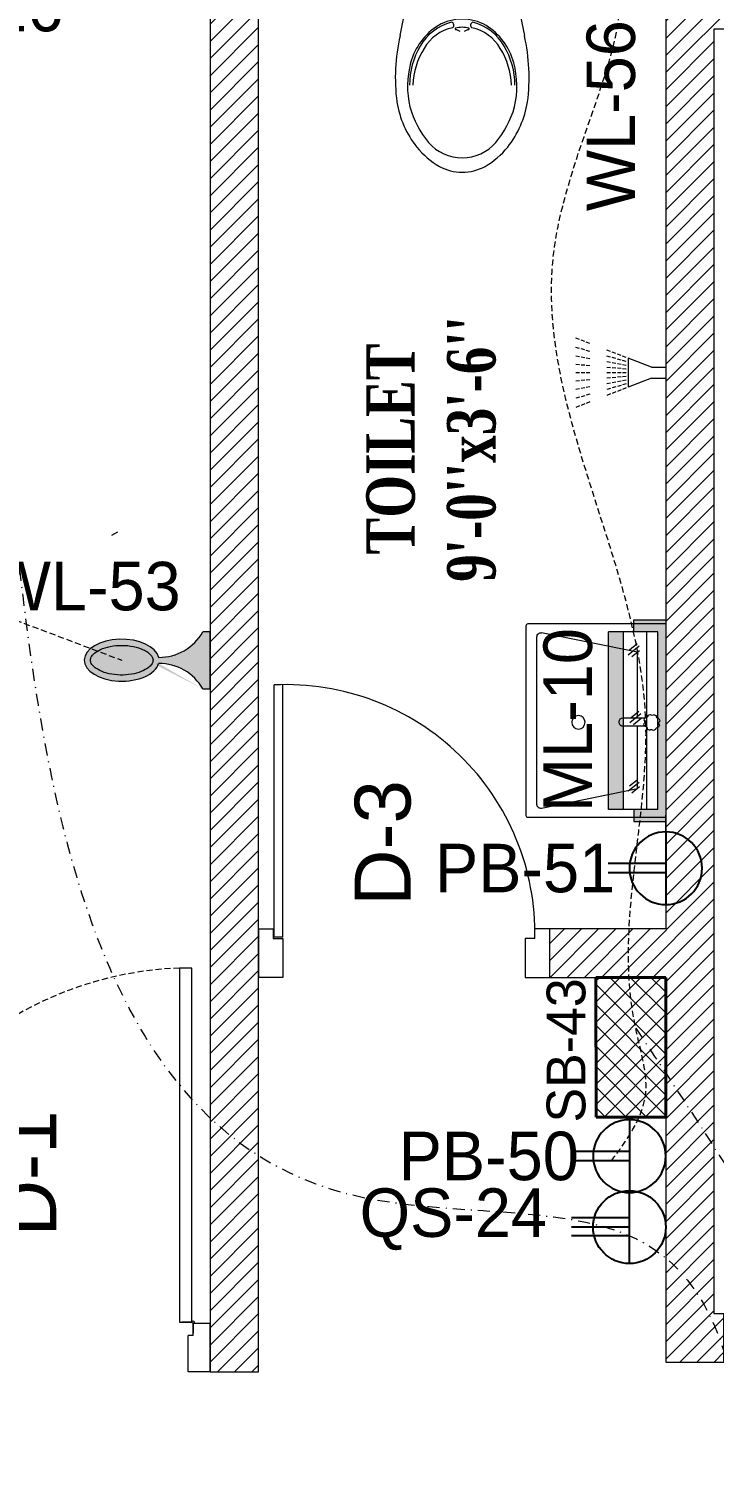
# Model space of a CAD drawing. Header units: inches. Extents: x 109699 to 44449955, y -10987 to 15824140.
# Drawn here: x 196190.8 to 196261.5, y -3447 to -3299 of the extents above; entities that cross this region are included whole.
import ezdxf

# ---------------------------------------------------------------- set-up
doc = ezdxf.new("R2010")
doc.units = ezdxf.units.IN
doc.header["$LTSCALE"] = 5
doc.header["$MEASUREMENT"] = 0
for name, pattern in [('DASHDOT', [1, 0.5, -0.25, 0, -0.25]), ('DASHED2', [0.375, 0.25, -0.125]), ('HIDDEN', [0.375, 0.25, -0.125])]:
    doc.linetypes.add(name, pattern=pattern)
doc.layers.get('0').update_dxf_attribs({"color": 123})
for name, color, linetype, lineweight in [('@NORMAL', 7, 'Continuous', 5), ('AC In', 244, 'DASHED2', 30), ('door', 8, 'Continuous', 9), ('E-Con-Point', 5, 'DASHED2', 13), ('E-ML-Mirror-Light', 6, 'Continuous', 13), ('E-PB-Socket-5A', 203, 'Continuous', 13), ('E-QS-Socket-15A', 1, 'Continuous', 9), ('E-SB-Switch-Board', 106, 'Continuous', 18), ('E-WL-Wall-Light', 232, 'Continuous', 15), ('fixture', 255, 'Continuous', 0), ('ha', 252, 'Continuous', 5), ('SB', 1, 'DASHDOT', 20), ('WALL-1', 8, 'Continuous', 9), ('wll 01', 7, 'Continuous', 9)]:
    doc.layers.add(name, color=color, linetype=linetype, lineweight=lineweight)
doc.layers.add('FURNITUR', color=7, linetype='Continuous', lineweight=5, true_color=0xe8e8e8)
doc.layers.add('T', color=8, linetype='Continuous')
doc.styles.get("Standard").update_dxf_attribs({"font": 'times.ttf'})
doc.styles.add('style2', font='ARIALN.TTF', dxfattribs={"width": 0.75, "height": 3})
doc.styles.add('TEXT-3', font='arial.ttf')

# ---------------------------------------------------------------- blocks, each defined once
blk = doc.blocks.new('bgtrfv')
at = {"layer": 'fixture'}
for p, q in [((21441.97229669015, -26164.40491112152), (21441.97229669015, -26138.40491112152)), ((21442.86003956014, -26164.40491112152), (21442.86003956014, -26138.40491112152)), ((21440.36849646348, -26163.54399991067), (21441.86849646348, -26163.54399991067)), ((21441.86849646348, -26163.54399991067), (21441.86849646348, -26164.54399991067)), ((21441.86849646348, -26164.54399991067), (21442.86849646348, -26164.54399991067)), ((21442.86003956014, -26164.40491112152), (21441.97229669015, -26164.40491112152)), ((21442.86849646348, -26164.54399991067), (21442.86849646348, -26168.54399991067)), ((21467.86849646354, -26164.54399991055), (21467.86849646354, -26168.54399991055)), ((21468.86849646354, -26164.54399991055), (21467.86849646354, -26164.54399991055)), ((21470.37322828309, -26163.54399991058), (21468.86849646354, -26163.54399991058)), ((21468.86849646354, -26164.54399991055), (21468.86849646354, -26163.54399991058)), ((21442.86849646348, -26168.54399991067), (21440.36849646348, -26168.54399991058)), ((21467.86849646354, -26168.54399991055), (21470.36849646351, -26168.54399991055))]:
    blk.add_line(p, q, dxfattribs=at)
blk.add_arc((21443.20467689397, -26164.04399991055), 25.66868977762097, 358.8838658305763, 92.75188722137418, dxfattribs=at)
blk = doc.blocks.new('Door-40')
at = {"layer": 'door', "ltscale": 0.5}
for p, q in [((0, 40), (5, 40)), ((0, 40), (0, 37.75)), ((5, 40), (5, 38.24999999999636)), ((0, 37.75), (3.75, 37.75000000000364)), ((3.75, 38.24999999999636), (3.75, 37.75000000000364)), ((3.75, 38.24999999999636), (5, 38.24999999999636)), ((0, 0), (0, 2.25)), ((0, 2.25), (3.75, 2.249999999996362)), ((3.75, 1.750000000003638), (3.75, 2.249999999996362)), ((3.75, 1.750000000003638), (5, 1.750000000003638)), ((4.010000000002037, 1.760000000002037), (4.010000000002037, 1.75)), ((5.010000000002037, 1.760000000002037), (4.010000000002037, 1.760000000002037)), ((5, 1.750000000003638), (5.010400642058812, 1.750000000007276)), ((5, 0), (5, 1.750000000003638)), ((5.135000000002037, 2.913192669428099), (5.145000000004075, 2.913192669428099)), ((5.135000000002037, 1.885000000002037), (5.135000000002037, 2.913192669428099)), ((5.145000000004075, 1.895000000000437), (5.145000000004075, 1.884599357945262)), ((0, 0), (5, 0)), ((0, 0), (5, 0))]:
    blk.add_line(p, q, dxfattribs=at)
blk.add_lwpolyline([(41.625, 3.145000000000437), (5.145000000004075, 3.145000000000437), (5.145000000004075, 1.895000000000437), (41.625, 1.895000000000437)], close=True, dxfattribs=at)
blk.add_circle((5.135000000002037, 1.760000000002037), 0.1249999999999983, dxfattribs=at)
at = {"layer": 'door', "linetype": 'HIDDEN', "ltscale": 0.5}
blk.add_arc((5.156161382139544, 1.755015969829401), 36.49531813451388, 2.182731632980644, 90.24516611661387, dxfattribs=at)
blk = doc.blocks.new('vfdcx')
at = {"layer": 'FURNITUR'}
blk.add_line((106318.1547879035, -20852.43812081018), (106301.0488324388, -20862.31424880781), dxfattribs=at)
blk = doc.blocks.new('qplaz')
at = {"layer": 'fixture'}
for p, q in [((143569.7800132462, 341.4142088231699), (143569.7800132462, 321.8142088231655)), ((143584.1800132462, 341.61420882317), (143569.9800132462, 341.61420882317)), ((143581.2560437616, 338.6539164940569), (143571.3654443752, 340.6546305699137)), ((143584.1800132462, 321.6142088231654), (143584.1800132462, 341.61420882317)), ((143570.8861369331, 340.2625714804694), (143570.8861369331, 322.965846165866)), ((143581.2560437616, 338.6539164940569), (143581.2560437616, 332.2000209122216)), ((143579.3593405762, 331.8000209122216), (143579.3593405762, 331.7265742452862)), ((143582.0060121824, 332.2000209122216), (143579.7593405762, 332.2000209122216)), ((143579.7593405762, 331.3265742452861), (143582.0559613498, 331.3265742452861)), ((143581.2560437616, 331.3265742452861), (143581.2560437616, 324.5745011522785)), ((143581.2560437616, 324.5745011522785), (143571.3654443752, 322.5737870764217)), ((143569.9800132462, 321.6142088231654), (143584.1800132462, 321.6142088231654))]:
    blk.add_line(p, q, dxfattribs=at)
blk.add_circle((143575.1723653077, 331.7897488839506), 0.6913263923410093, dxfattribs=at)
for centre, radius, start, end in [((143569.9800132462, 341.4142088231699), 0.2000000000000455, 90, 180), ((143571.2861369331, 340.2625714804694), 0.4000000000000909, 78.56426997742129, 180), ((143579.7593405762, 331.8000209122216), 0.399999999999909, 90, 180), ((143579.7593405762, 331.7265742452862), 0.4000000000000909, 180, 270), ((143582.7354837368, 331.8035851411277), 0.8302349482081128, 151.4778612968022, 170.068074453921), ((143581.7676264227, 331.7482369799126), 0.2488769175943618, 313.6286890804716, 52.9172466688434), ((143582.0119682067, 332.4488265509969), 0.248876917594301, 268.6286890816223, 7.917246669584689), ((143582.7354837368, 331.8035851411277), 0.8302349482082407, 106.4778612964865, 125.0680744547195), ((143582.6801355756, 332.7714424551863), 0.2488769175942959, 223.6286890812177, 322.9172466696585), ((143582.7354837368, 331.8035851411277), 0.8302349482088563, 61.4778612960077, 80.06807445479153), ((143583.3807251467, 332.5271006712389), 0.248876917594301, 178.6286890807749, 277.9172466688938), ((143582.7354837368, 331.8035851411277), 0.830234948208255, 16.47786129636911, 35.06807445458243), ((143583.7033410509, 331.8589333023399), 0.2488769175943618, 133.6286890804716, 232.9172466688434), ((143582.7354837368, 331.8035851411277), 0.8302349482084354, 331.4778612968021, 350.0680744541255), ((143582.7354837368, 331.8035851411277), 0.8302349482082407, 196.4778612963691, 215.0680744545824), ((143582.0902423269, 331.0800696110165), 0.2488769175944828, 358.6286890807748, 97.9172466688938), ((143582.7354837368, 331.8035851411277), 0.8302349482086144, 241.4778612960077, 260.0680744547915), ((143582.790831898, 330.8357278270691), 0.2488769175942959, 43.62868908121773, 142.9172466696585), ((143582.7354837368, 331.8035851411277), 0.8302349482082931, 286.4778612964865, 305.0680744547195), ((143583.4589992669, 331.1583437312556), 0.2488769175944828, 88.62868908162226, 187.9172466695847), ((143571.2861369331, 322.965846165866), 0.4000000000000909, 180, 281.4357300225787), ((143569.9800132462, 321.8142088231655), 0.2000000000000455, 180, 270)]:
    blk.add_arc(centre, radius, start, end, dxfattribs=at)
blk = doc.blocks.new('bhgy')
at = {"layer": 'fixture'}
for p, q in [((143575.2772015615, 368.1126747355272), (143574.8957682036, 368.2586983371991)), ((143575.2772015615, 368.1126747355272), (143574.9022015615, 368.2562354637309)), ((143575.2772015615, 367.2064695406123), (143574.9022015615, 367.3118651087395)), ((143575.8127015615, 367.9076700157136), (143575.4377015615, 368.0512307438592)), ((143575.8127015615, 367.9076700157136), (143575.4377015615, 368.0512307438592)), ((143576.3482015615, 367.7026652958418), (143575.9732015615, 367.8462260240456)), ((143576.3482015615, 367.7026652958418), (143575.9732015615, 367.8462260240456)), ((143575.2772015615, 366.3458920605888), (143574.9022015615, 366.4150440963974)), ((143575.8127015615, 367.0559646693407), (143575.4377015615, 367.161360237468)), ((143575.8127015615, 366.2471429534605), (143575.4377015615, 366.3162949892401)), ((143576.3482015615, 366.9054597980401), (143575.9732015615, 367.0108553661673)), ((143576.3482015615, 366.1483938463032), (143575.9732015615, 366.2175458821118)), ((143578.4902015615, 366.8826464164711), (143578.1152015615, 367.0262071446457)), ((143578.4902015615, 366.8826464164711), (143578.1152015615, 367.0262071446457)), ((143578.4902015615, 366.3034403129247), (143578.1152015615, 366.408835881052)), ((143578.4902015615, 365.7533974177902), (143578.1152015615, 365.8225494535989)), ((143579.0257015615, 366.6776416966284), (143578.6507015615, 366.821202424803)), ((143579.0257015615, 366.6776416966284), (143578.6507015615, 366.821202424803)), ((143579.0257015615, 366.1529354416241), (143578.6507015615, 366.2583310097514)), ((143579.0257015615, 365.654648310662), (143578.6507015615, 365.7238003464706)), ((143579.5612015615, 366.4726369767857), (143579.1862015615, 366.6161977049603)), ((143579.5612015615, 366.4726369767857), (143579.1862015615, 366.6161977049603)), ((143579.5612015615, 366.0024305703816), (143579.1862015615, 366.1078261385089)), ((143580.0967015615, 366.2676322569139), (143579.7217015615, 366.4111929851176)), ((143580.0967015615, 366.2676322569139), (143579.7217015615, 366.4111929851176)), ((143580.0967015615, 365.851925699081), (143579.7217015615, 365.9573212672083)), ((143582.7198980097, 365.2664250417263), (143580.2842015615, 366.2039250417263)), ((143580.2842015615, 366.2039250417263), (143580.2842015615, 363.2039250417263)), ((143582.7119899517, 365.2664250417263), (143580.2842015615, 366.1958518928266)), ((143582.7119899517, 365.2664250417263), (143580.2842015615, 366.1958518928266)), ((143575.2772015615, 365.513992717734), (143574.9022015615, 365.5481090113869)), ((143575.2772015615, 364.6958867461478), (143574.9022015615, 364.6955482104211)), ((143575.8127015615, 365.4652746504696), (143575.4377015615, 365.4993909440934)), ((143575.8127015615, 364.6963701751781), (143575.4377015615, 364.6960316394513)), ((143576.3482015615, 365.416556583147), (143575.9732015615, 365.4506728767708)), ((143576.3482015615, 364.6968536041793), (143575.9732015615, 364.6965150684525)), ((143578.4902015615, 365.2216843139729), (143578.1152015615, 365.2558006075967)), ((143578.4902015615, 364.6987873203004), (143578.1152015615, 364.6984487845737)), ((143579.0257015615, 365.1729662466794), (143578.6507015615, 365.2070825403032)), ((143579.0257015615, 364.6992707493016), (143578.6507015615, 364.6989322135748)), ((143579.0257015615, 364.2254966572916), (143578.6507015615, 364.1906975755235)), ((143579.5612015615, 365.5558992035337), (143579.1862015615, 365.6250512393424)), ((143579.5612015615, 365.1242481793859), (143579.1862015615, 365.1583644730097)), ((143579.5612015615, 364.6997541783319), (143579.1862015615, 364.6994156426051)), ((143579.5612015615, 364.2751897460373), (143579.1862015615, 364.2403906642692)), ((143580.0967015615, 365.4571500964055), (143579.7217015615, 365.5263021322141)), ((143580.0967015615, 365.0755301120923), (143579.7217015615, 365.1096464057161)), ((143580.0967015615, 364.7002376073331), (143579.7217015615, 364.6998990716063)), ((143580.0967015615, 364.3248828348121), (143579.7217015615, 364.290083753044)), ((143582.7119899517, 365.2664250417263), (143584.1813158786, 365.2664250417263)), ((143575.2772015615, 363.8776450359553), (143574.9022015615, 363.8428459541872)), ((143575.2772015615, 363.0453291913261), (143574.9022015615, 362.9754768262617)), ((143575.8127015615, 363.9273381247301), (143575.4377015615, 363.892539042962)), ((143575.8127015615, 363.1450783686421), (143575.4377015615, 363.0752260035777)), ((143576.3482015615, 363.9770312135049), (143575.9732015615, 363.9422321317077)), ((143576.3482015615, 363.2448275459872), (143575.9732015615, 363.1749751808936)), ((143578.4902015615, 364.1758035685168), (143578.1152015615, 364.1410044867487)), ((143578.4902015615, 363.643824255251), (143578.1152015615, 363.5739718901866)), ((143578.4902015615, 363.0933170135656), (143578.1152015615, 362.9871905193838)), ((143579.0257015615, 363.743573432567), (143578.6507015615, 363.6737210675026)), ((143579.0257015615, 363.2448656472668), (143578.6507015615, 363.138739153085)), ((143579.5612015615, 363.843322609883), (143579.1862015615, 363.7734702448186)), ((143579.5612015615, 363.3964142809971), (143579.1862015615, 363.2902877868153)), ((143579.5612015615, 362.9256422119913), (143579.1862015615, 362.7813046446943)), ((143580.0967015615, 363.943071787199), (143579.7217015615, 363.8732194221345)), ((143580.0967015615, 363.5479629147273), (143579.7217015615, 363.4418364205164)), ((143580.0967015615, 363.1317562580632), (143579.7217015615, 362.9874186907662)), ((143582.7198980097, 364.1414250417263), (143580.2842015615, 363.2039250417263)), ((143582.7198980097, 364.1414250417263), (143584.1813158786, 364.1414250417263)), ((143575.2772015615, 362.1840252112713), (143574.9022015615, 362.0778987170604)), ((143575.2772015615, 361.2767298431543), (143574.9022015615, 361.1323922758572)), ((143575.8127015615, 362.3355738449725), (143575.4377015615, 362.2294473507616)), ((143575.8127015615, 361.4828438892844), (143575.4377015615, 361.3385063219873)), ((143576.3482015615, 362.4871224787028), (143575.9732015615, 362.3809959844918)), ((143576.3482015615, 361.6889579353854), (143575.9732015615, 361.5446203680883)), ((143578.4902015615, 362.5134141197602), (143578.1152015615, 362.3690765524632)), ((143579.0257015615, 362.7195281658612), (143578.6507015615, 362.5751905985642))]:
    blk.add_line(p, q, dxfattribs=at)
blk = doc.blocks.new('nhjkkl')
at = {"layer": 'fixture'}
for p, q in [((143549.5901182657, 406.7664480220853), (143549.4378542114, 413.1605533693012)), ((143550.2312347457, 413.9730671772784), (143568.8430790594, 413.9730671772793)), ((143550.9065610597, 406.8304476761043), (143550.9065610476, 413.9730520486739)), ((143552.2954045853, 406.8304476553101), (143552.295404572, 413.9730369089164)), ((143566.7790000358, 406.8304174008415), (143566.7790000629, 413.9730217734107)), ((143568.1677981537, 413.9730520292499), (143568.1677527493, 408.0151220831901)), ((143569.6365050042, 413.160553386321), (143569.4842561156, 406.7664480432288)), ((143568.1677527493, 408.0151220831901), (143568.1677981597, 406.4336438885)), ((143548.4963421248, 405.7263631810149), (143548.607251598, 406.5122054251713)), ((143550.3819850576, 405.4614186200849), (143548.4963421248, 405.7263631810149)), ((143548.607251598, 406.5122054251713), (143549.7157409937, 406.3564144534005)), ((143551.5813878428, 405.9018777620411), (143550.3819850576, 405.4614186200849)), ((143568.1677981597, 406.4336438885), (143568.1677981659, 406.8304930909451)), ((143554.79288887, 405.4416192904139), (143553.6842026946, 405.441619307019)), ((143556.26127781, 405.5678778112876), (143554.7929191489, 405.5678777931987)), ((143554.7929191489, 405.5678777931987), (143554.7929191657, 404.0528211996536)), ((143562.8130511395, 405.4416192901674), (143556.2612324133, 405.4415738736677)), ((143556.261277828, 404.0528211778994), (143556.26127781, 405.5678778112876)), ((143562.8130813948, 404.0528211994076), (143562.8130814172, 405.5678777923752)), ((143562.8130814172, 405.5678777923752), (143564.2813946441, 405.5678778099075)), ((143565.3901262533, 405.4416192910601), (143564.2813644056, 405.4416193076988)), ((143564.2813946441, 405.5678778099075), (143564.2813946615, 404.0528211776734)), ((143552.6374877589, 404.0528211924245), (143566.4367957518, 404.0528211854942)), ((143552.6374877788, 402.7586299086117), (143552.6374877589, 404.0528211924245)), ((143565.3901262723, 404.052821200891), (143553.6842329504, 404.0527757819953)), ((143554.7929191657, 404.0528211996536), (143556.261277828, 404.0528211778994)), ((143564.2813946615, 404.0528211776734), (143562.8130813948, 404.0528211994076)), ((143566.4367957518, 404.0528211854942), (143566.4367957728, 402.7586601782943)), ((143553.1271576377, 398.0362349681834), (143553.9518113588, 402.0500473916766)), ((143556.6404317734, 401.4735209071393), (143555.8468090396, 401.4735208790955)), ((143556.2436128532, 401.8703246815119), (143556.2436128408, 401.076701986922)), ((143562.4338063848, 401.4735208998579), (143563.2274290794, 401.4735208880586)), ((143562.8306252776, 401.870324702267), (143562.8306253056, 401.0767019672573)), ((143565.1223207889, 402.0500776611082), (143565.9471258924, 398.0362349753721)), ((143559.3387398673, 398.4577576346321), (143558.9106931205, 398.6640308240756)), ((143560.1635449936, 398.6640308047001), (143559.7355133987, 398.4577576290383))]:
    blk.add_line(p, q, dxfattribs=at)
for centre, radius, start, end in [((143550.2312440123, 413.179452317064), 0.7936148602690781, 90.00066901502818, 181.3645564982883), ((143568.8430925063, 413.179430154478), 0.7936370229151675, 358.63708330143, 90.00097078565905), ((143550.3835517447, 406.7852967886536), 0.7936573326114393, 181.3608597506466, 265.4936567333053), ((143559.3313820936, 520.4146619905953), 114.7747799088793, 265.4974651529274, 270.1027383364831), ((143553.6835439005, 406.8302100781168), 2.776982850894335, 179.9950977868233, 198.7247616892986), ((143553.6641671368, 406.8219761162256), 2.755988833818937, 198.6919603846717, 203.1962037287053), ((143553.6842451597, 406.830626965949), 2.777851183980603, 203.1970942653883, 269.9997481717924), ((143553.6840397306, 406.830291598628), 1.388635154058973, 179.9935610234081, 226.0579730208608), ((143553.6842363313, 406.8306462703642), 1.389026963752532, 226.0622858634653, 269.9986125244432), ((143559.7429846886, 520.4144736201536), 114.7745915251009, 269.8972652920607, 274.5025384751385), ((143565.3900826332, 406.8305070130612), 2.777685812513137, 270.0009001508976, 341.2746753299377), ((143565.3900696894, 406.8304403121767), 1.388821022269026, 270.0023335401336, 318.9044295561592), ((143565.3903243654, 406.8303071959601), 1.388675674785373, 313.9401349780949, 0.004546975725653977), ((143565.3906436726, 406.8305070680519), 2.777154493287228, 341.2709583579591, 359.9997116367785), ((143568.6908150557, 406.7853051890736), 0.7936651105025501, 274.5057515234096, 358.6385485059807), ((143553.4310986414, 402.7586261222484), 0.7936108626023987, 179.9997266385257, 281.154795170795), ((143565.6431621761, 402.758675070728), 0.7936335968594284, 258.8438563195717, 359.9989248519769), ((143559.5371957675, 371.7938538244518), 30.76746556976699, 78.84496378673161, 101.1553274581742), ((143560.6030199971, 393.4904633605145), 6.619506932955108, 122.1868749793399, 164.6422486899968), ((143559.691574243, 394.4271028772321), 5.141188323198548, 104.2497094621876, 150.61330759848), ((143559.4569603147, 394.4903639536053), 4.443393787718942, 101.8529499143643, 150.0038868718224), ((143559.5371492295, 394.6434052969737), 5.084142630955329, 90.00008428513468, 118.9405262423073), ((143558.3670353377, 399.1001076362847), 0.3155730422259372, 304.1716716939285, 79.21640439466078), ((143558.9034807952, 398.7448373456175), 0.08112774840026897, 120.2938259573558, 275.1003766384382), ((143559.5371535633, 395.9875161606467), 2.906734715241127, 90.00023231647822, 103.4195897572691), ((143559.5371191747, 394.6434638445119), 5.0840840834616, 61.05930362467164, 89.999745580456), ((143559.5371073564, 395.9877092781937), 2.906541597874001, 76.57996402864104, 89.99932147006473), ((143560.1707573169, 398.7448373461996), 0.08112776809779704, 264.8996260535975, 59.706176732827), ((143560.7072330775, 399.1001138847403), 0.3155697011984737, 100.7865058950931, 235.831238595057), ((143559.6173005208, 394.4904147853488), 4.443348715976101, 29.99569182148486, 78.14662877954265), ((143559.3826715294, 394.427120612819), 5.141172952833982, 29.38656240975397, 75.7501605465209), ((143558.4712257037, 393.4904828698247), 6.619494466593977, 15.35760583437553, 57.81297954471867), ((143572.2223725796, 393.6842009728691), 19.58487767572048, 167.1608948101009, 187.3028875654185), ((143561.8666311087, 392.9471293959111), 7.765781522712604, 148.9734116776313, 180.0370825543271), ((143557.2076145146, 392.9471021420416), 7.765789141801811, 359.9631185417419, 31.02678941811098), ((143546.851903473, 393.6842435729975), 19.58487550162758, 352.6969860827403, 12.83897883790706), ((143561.9397062611, 392.7187179168407), 7.485059714963107, 147.7595450529205, 178.2898013246998), ((143557.1345394465, 392.7186902103006), 7.485068091722362, 1.71040899528419, 32.24066526655368), ((143563.4260475728, 392.801147338552), 9.524650229934462, 165.1413266773221, 192.8659346269845), ((143555.6481905647, 392.8011472918486), 9.524650235689958, 347.1340656589409, 14.85867360866212), ((143563.0484980828, 392.9327481596404), 10.39841761455111, 189.6220183945854, 217.9117471889267), ((143556.0257778566, 392.9327181524561), 10.39840516526215, 322.0884090897869, 350.378137884462), ((143563.9317907136, 393.5092300994431), 10.19175081845734, 196.1153299050868, 219.5232582581568), ((143555.1424550462, 393.5091935918356), 10.19173337833671, 320.4769270377624, 343.8848553902324), ((143561.7342255453, 392.2455549454055), 8.94320625309545, 219.6122136137997, 239.3816435217801), ((143559.5040281406, 389.9617490593175), 4.519470302409078, 220.5550458037677, 270.4192277752593), ((143559.5701948642, 389.961814163333), 4.519535626071895, 269.580394858351, 319.4445768290443), ((143557.3400579794, 392.2455549029521), 8.94320622922971, 300.6183568637677, 320.3877867722666), ((143559.4418071491, 388.7049738406661), 4.731726761745959, 241.4348748081609, 271.1544712317944), ((143559.6324764107, 388.7049738002104), 4.731726720728004, 268.8455291001113, 298.565125525756)]:
    blk.add_arc(centre, radius, start, end, dxfattribs=at)
blk = doc.blocks.new('A$C4DCB0E22')
h = blk.add_hatch()
h.set_pattern_fill('ANSI37', color=256, scale=15, angle=90.05046403147966, style=0)
h.set_pattern_definition([(135.0504640314797, (0, 0), (-1.324656962164393, -1.326992438783809), []), (225.0504640314796, (0, 0), (1.326992438783809, -1.324656962164393), [])])
h.paths.add_polyline_path([(0.0158499618895469, -4.176303718850249e-06), (-3.779117417224143e-06, 17.9999888419976), (8.999992730033242, 18.00791571250107), (9.015846471040199, 0.007922694199763214)])
at = {"lineweight": 40}
for p, q in [((-3.779117417224143e-06, 17.9999888419976), (8.999992730033242, 18.00791571250107)), ((0.0158499618895469, -4.176303718850249e-06), (-3.779117417224143e-06, 17.9999888419976)), ((9.015846471040199, 0.007922694199763214), (8.999992730033242, 18.00791571250107)), ((0.0158499618895469, -4.176303718850249e-06), (9.015846471040199, 0.007922694199763214))]:
    blk.add_line(p, q, dxfattribs=at)
blk = doc.blocks.new('A$C0EEE0DA8')
at = {"lineweight": 25}
for p, q in [((9.859886922386067, 11.01563311866266), (9.859886922386067, 3.514223118661903)), ((9.859886922386067, 7.754928118662065), (15.8195753665932, 7.754928118662065)), ((9.859886922386067, 6.774928118662501), (15.8195753665932, 6.774928118662501))]:
    blk.add_line(p, q, dxfattribs=at)
blk.add_circle((9.85988692238243, 7.264928118662283), 3.750704999999999, dxfattribs=at)
blk = doc.blocks.new('E-W-LIGHT')
at = {"linetype": 'ByBlock', "ltscale": 0.5}
h = blk.add_hatch(color=256, dxfattribs=at)
h.dxf.hatch_style = 1
h.set_gradient(color1=(255, 255, 255), color2=(255, 255, 0), name='CYLINDER')
edge = h.paths.add_edge_path()
edge.add_spline(control_points=[(-96.71110423948552, 1.235367220396483), (-96.8976251288622, 1.235367220396483), (-97.08530367817384, 1.204590695443009), (-97.49532330615068, 1.060408411101338), (-97.71769888777162, 0.9452617532663472), (-98.18859363857634, 0.6007580769133996), (-98.4360601757027, 0.3712016227401077), (-98.9274233233457, -0.2076466389563343), (-99.17095937526851, -0.5565722783421756), (-99.79256403547286, -1.649000525487912), (-100.1403411294208, -2.496475964584042), (-100.6655547252501, -4.389078901701514), (-100.8435119435345, -5.433326140728264), (-100.996858843053, -7.577941591604359), (-100.9723680002039, -8.677864733885961), (-100.7253955626443, -10.7881619923927), (-100.5027117058065, -11.79805679996582), (-99.90205506231798, -13.59089832466863), (-99.52349327352754, -14.37265162368595), (-98.79708591162027, -15.46144462183512), (-98.46289770719719, -15.83531695936959), (-97.82402795464219, -16.37320808014224), (-97.52292902289115, -16.53708124557815), (-97.0332651008719, -16.69867335386745), (-96.83300356165012, -16.72444707740215), (-96.42760539585558, -16.70413243760904), (-96.21918910161975, -16.65733367471884), (-95.75858057275782, -16.45705756399432), (-95.50712660475898, -16.30138572900886), (-94.98330090317799, -15.85001415615693), (-94.71221849052682, -15.55449414506236), (-94.18744122004225, -14.82684639582039), (-93.93399672563008, -14.39521060388152), (-93.32240182252819, -13.09860869282319), (-93.0057716383552, -12.13470487732181), (-92.57508722519842, -10.03980369670334), (-92.46055768618565, -8.90959698224412), (-92.45565766659526, -6.646794607945969), (-92.56528275998282, -5.514732191470296), (-92.98715107886524, -3.412587944823316), (-93.29985699109132, -2.443281268231641), (-93.99092435031811, -0.9549615958549695), (-94.34810290115182, -0.3877643056552464), (-95.07582621573985, 0.4836147841888085), (-95.44374809115733, 0.7854262440646148), (-96.01798165069457, 1.105607693885873), (-96.24029005175481, 1.180327462172805), (-96.53763867025813, 1.228459302029147), (-96.62438560181026, 1.235367220396483), (-96.71110423948552, 1.235367220396483)], knot_values=[0, 0, 0, 0, 0.194197829587449, 0.194197829587449, 0.388395659174898, 0.388395659174898, 0.582593488762347, 0.582593488762347, 0.776791318349796, 0.776791318349796, 1.110216687407361, 1.110216687407361, 1.443642056464925, 1.443642056464925, 1.77706742552249, 1.77706742552249, 2.110492794580054, 2.110492794580054, 2.443918163637619, 2.443918163637619, 2.701496175378678, 2.701496175378678, 2.959074187119738, 2.959074187119738, 3.169612053741, 3.169612053741, 3.380149920362263, 3.380149920362263, 3.590687786983526, 3.590687786983526, 3.801225653604789, 3.801225653604789, 4.011763520226051, 4.011763520226051, 4.360140390670959, 4.360140390670959, 4.708517261115867, 4.708517261115867, 5.056894131560775, 5.056894131560775, 5.405271002005684, 5.405271002005684, 5.69307956715584, 5.69307956715584, 5.980888132305996, 5.980888132305996, 6.192897451070847, 6.192897451070847, 6.283185307179586, 6.283185307179586, 6.283185307179586, 6.283185307179586], degree=3, periodic=0)
at = {"layer": 'E-WL-Wall-Light', "linetype": 'ByBlock', "ltscale": 0.5}
h = blk.add_hatch(color=256, dxfattribs=at)
h.dxf.hatch_style = 1
edge = h.paths.add_edge_path()
edge.add_ellipse((-96.71110423948552, -7.740473765769313), major_axis=(0, 10.71660606041263), ratio=0.559300439547623, start_angle=187.7376784571124, end_angle=531.0374031504149)
edge.add_arc((-112.001170541625, -18.46997501720373), 14.35701343791298, -60.53601194170483, 0.5736542653427819, ccw=False)
edge.add_line((-104.9392941575301, -30.97012448799713), (-104.939294157532, -33.06572841662167))
edge.add_line((-104.939294157532, -33.06572841662167), (-88.60969415754215, -33.06572841666017))
edge.add_line((-88.60969415754215, -33.06572841666017), (-88.60969415754002, -30.97012448799946))
edge.add_arc((-81.54781777344922, -18.46997501720374), 14.35701343791298, 179.559619270027, 240.5360119417236, ccw=False)
edge = h.paths.add_edge_path(flags=16)
edge.add_spline(control_points=[(-96.71110423948552, 1.235367220396483), (-96.8976251288622, 1.235367220396483), (-97.08530367817384, 1.204590695443009), (-97.49532330615068, 1.060408411101338), (-97.71769888777162, 0.9452617532663472), (-98.18859363857634, 0.6007580769133996), (-98.4360601757027, 0.3712016227401077), (-98.9274233233457, -0.2076466389563343), (-99.17095937526851, -0.5565722783421756), (-99.79256403547286, -1.649000525487912), (-100.1403411294208, -2.496475964584042), (-100.6655547252501, -4.389078901701514), (-100.8435119435345, -5.433326140728264), (-100.996858843053, -7.577941591604359), (-100.9723680002039, -8.677864733885961), (-100.7253955626443, -10.7881619923927), (-100.5027117058065, -11.79805679996582), (-99.90205506231798, -13.59089832466863), (-99.52349327352754, -14.37265162368595), (-98.79708591162027, -15.46144462183512), (-98.46289770719719, -15.83531695936959), (-97.82402795464219, -16.37320808014224), (-97.52292902289115, -16.53708124557815), (-97.0332651008719, -16.69867335386745), (-96.83300356165012, -16.72444707740215), (-96.42760539585558, -16.70413243760904), (-96.21918910161975, -16.65733367471884), (-95.75858057275782, -16.45705756399432), (-95.50712660475898, -16.30138572900886), (-94.98330090317799, -15.85001415615693), (-94.71221849052682, -15.55449414506236), (-94.18744122004225, -14.82684639582039), (-93.93399672563008, -14.39521060388152), (-93.32240182252819, -13.09860869282319), (-93.0057716383552, -12.13470487732181), (-92.57508722519842, -10.03980369670334), (-92.46055768618565, -8.90959698224412), (-92.45565766659526, -6.646794607945969), (-92.56528275998282, -5.514732191470296), (-92.98715107886524, -3.412587944823316), (-93.29985699109132, -2.443281268231641), (-93.99092435031811, -0.9549615958549695), (-94.34810290115182, -0.3877643056552464), (-95.07582621573985, 0.4836147841888085), (-95.44374809115733, 0.7854262440646148), (-96.01798165069457, 1.105607693885873), (-96.24029005175481, 1.180327462172805), (-96.53763867025813, 1.228459302029147), (-96.62438560181026, 1.235367220396483), (-96.71110423948552, 1.235367220396483)], knot_values=[0, 0, 0, 0, 0.194197829587449, 0.194197829587449, 0.388395659174898, 0.388395659174898, 0.582593488762347, 0.582593488762347, 0.776791318349796, 0.776791318349796, 1.110216687407361, 1.110216687407361, 1.443642056464925, 1.443642056464925, 1.77706742552249, 1.77706742552249, 2.110492794580054, 2.110492794580054, 2.443918163637619, 2.443918163637619, 2.701496175378678, 2.701496175378678, 2.959074187119738, 2.959074187119738, 3.169612053741, 3.169612053741, 3.380149920362263, 3.380149920362263, 3.590687786983526, 3.590687786983526, 3.801225653604789, 3.801225653604789, 4.011763520226051, 4.011763520226051, 4.360140390670959, 4.360140390670959, 4.708517261115867, 4.708517261115867, 5.056894131560775, 5.056894131560775, 5.405271002005684, 5.405271002005684, 5.69307956715584, 5.69307956715584, 5.980888132305996, 5.980888132305996, 6.192897451070847, 6.192897451070847, 6.283185307179586, 6.283185307179586, 6.283185307179586, 6.283185307179586], degree=3, periodic=0)
for p, q in [((-104.9392941575301, -30.97012448799713), (-104.939294157532, -33.06572841662167)), ((-88.60969415754215, -33.06572841666017), (-88.60969415754002, -30.97012448803655)), ((-104.939294157532, -33.06572841662167), (-88.60969415754215, -33.06572841666017))]:
    blk.add_line(p, q)
at = {"linetype": 'ByBlock', "ltscale": 0.5}
for centre, start, end in [((-112.001170541625, -18.46997501720374), 299.4639880582952, 0.5736542653427851), ((-81.54781777344922, -18.46997501720374), 179.4263457346572, 240.5360119417045)]:
    blk.add_arc(centre, 14.35701343791298, start, end, dxfattribs=at)
blk.add_ellipse((-96.71110423948552, -7.740473765769313), major_axis=(0, 10.71660606041263), ratio=0.559300439547623, start_param=3.276640619127039, end_param=9.268351136215248, dxfattribs=at)
blk.add_open_spline([(-96.71110423948552, 1.235367220396483), (-96.8976251288622, 1.235367220396483), (-97.08530367817384, 1.204590695443009), (-97.49532330615068, 1.060408411101338), (-97.71769888777162, 0.9452617532663472), (-98.18859363857634, 0.6007580769133996), (-98.4360601757027, 0.3712016227401077), (-98.9274233233457, -0.2076466389563343), (-99.17095937526851, -0.5565722783421756), (-99.79256403547286, -1.649000525487912), (-100.1403411294208, -2.496475964584042), (-100.6655547252501, -4.389078901701514), (-100.8435119435345, -5.433326140728264), (-100.996858843053, -7.577941591604359), (-100.9723680002039, -8.677864733885961), (-100.7253955626443, -10.7881619923927), (-100.5027117058065, -11.79805679996582), (-99.90205506231798, -13.59089832466863), (-99.52349327352754, -14.37265162368595), (-98.79708591162027, -15.46144462183512), (-98.46289770719719, -15.83531695936959), (-97.82402795464219, -16.37320808014224), (-97.52292902289115, -16.53708124557815), (-97.0332651008719, -16.69867335386745), (-96.83300356165012, -16.72444707740215), (-96.42760539585558, -16.70413243760904), (-96.21918910161975, -16.65733367471884), (-95.75858057275782, -16.45705756399432), (-95.50712660475898, -16.30138572900886), (-94.98330090317799, -15.85001415615693), (-94.71221849052682, -15.55449414506236), (-94.18744122004225, -14.82684639582039), (-93.93399672563008, -14.39521060388152), (-93.32240182252819, -13.09860869282319), (-93.0057716383552, -12.13470487732181), (-92.57508722519842, -10.03980369670334), (-92.46055768618565, -8.90959698224412), (-92.45565766659526, -6.646794607945969), (-92.56528275998282, -5.514732191470296), (-92.98715107886524, -3.412587944823316), (-93.29985699109132, -2.443281268231641), (-93.99092435031811, -0.9549615958549695), (-94.34810290115182, -0.3877643056552464), (-95.07582621573985, 0.4836147841888085), (-95.44374809115733, 0.7854262440646148), (-96.01798165069457, 1.105607693885873), (-96.24029005175481, 1.180327462172805), (-96.53763867025813, 1.228459302029147), (-96.62438560181026, 1.235367220396483), (-96.71110423948552, 1.235367220396483)], degree=3, knots=[0, 0, 0, 0, 0.194197829587449, 0.194197829587449, 0.388395659174898, 0.388395659174898, 0.582593488762347, 0.582593488762347, 0.776791318349796, 0.776791318349796, 1.110216687407361, 1.110216687407361, 1.443642056464925, 1.443642056464925, 1.77706742552249, 1.77706742552249, 2.110492794580054, 2.110492794580054, 2.443918163637619, 2.443918163637619, 2.701496175378678, 2.701496175378678, 2.959074187119738, 2.959074187119738, 3.169612053741, 3.169612053741, 3.380149920362263, 3.380149920362263, 3.590687786983526, 3.590687786983526, 3.801225653604789, 3.801225653604789, 4.011763520226051, 4.011763520226051, 4.360140390670959, 4.360140390670959, 4.708517261115867, 4.708517261115867, 5.056894131560775, 5.056894131560775, 5.405271002005684, 5.405271002005684, 5.69307956715584, 5.69307956715584, 5.980888132305996, 5.980888132305996, 6.192897451070847, 6.192897451070847, 6.283185307179586, 6.283185307179586, 6.283185307179586, 6.283185307179586], dxfattribs=at)
blk = doc.blocks.new('E-MIRROR')
at = {"linetype": 'ByBlock', "ltscale": 0.5}
h = blk.add_hatch(color=256, dxfattribs=at)
h.dxf.hatch_style = 1
h.paths.add_polyline_path([(-3.803825716282212, 2.446194755687683), (-4.624919714406442, 2.446194755687683), (-4.62491971440644, 1.06206045303217), (-16.82861533086331, 1.06206045303217), (-16.82861533086331, 2.446194755687683), (-17.64970932898754, 2.446194755687683), (-17.64970932898754, 0.6069118485903171), (-3.803825716282212, 0.6069118485903171)])
h.paths.add_polyline_path([(-4.624919714406442, 3.884460453032168), (-16.82861533086331, 3.884460453032168), (-16.82861533086331, 3.048292623822446), (-4.624919714406442, 3.048292623822446)])
for p, q in [((-4.624919714406442, 3.88446045303217, 10051), (-16.82861533086331, 3.88446045303217, 10051)), ((-16.82861533086331, 1.062060453032171, 10051), (-16.82861533086331, 3.88446045303217, 10051)), ((-4.624919714406442, 1.062060453032171, 10051), (-4.624919714406442, 3.88446045303217, 10051)), ((-16.82861533086331, 3.048292623822448, 10051), (-4.624919714406442, 3.048292623822448, 10051)), ((-16.00565070650659, 2.247419289612556, 2959.014400000002), (-15.57607335201684, 2.686018207375187, 2959.014400000002)), ((-15.84009277979034, 2.134810924049816, -4132.9712), (-15.23268653038967, 2.757759762277937, -4132.9712)), ((-15.52937958076724, 2.121438535564381, 2959.014400000002), (-15.09980222627749, 2.560037453327011, 2959.014400000002)), ((-11.35052072305241, 2.152482457534203, 2959.014400000002), (-10.92094336856267, 2.591081375296835, 2959.014400000002)), ((-11.18496279633616, 2.039874091971463, -4132.9712), (-10.5775565469355, 2.662822930199585, -4132.9712)), ((-6.647889140735954, 2.247419289613197, 2959.014400000002), (-6.218311786246209, 2.686018207375829, 2959.014400000002)), ((-6.4823312140197, 2.134810924050456, -4132.9712), (-5.874924964619035, 2.75775976227858, -4132.9712)), ((-6.171618014996598, 2.121438535565022, 2959.014400000002), (-5.742040660506856, 2.560037453327653, 2959.014400000002)), ((-16.82861533086331, 2.446194755687686, 10051), (-17.64970932898754, 2.446194755687686, 10051)), ((-17.64970932898754, 2.446194755687686, 10051), (-17.64970932898754, 0.6069118485903177, 10051)), ((-16.82861533086331, 1.706557592298256, 10051), (-4.624919714406442, 1.706557592298256, 10051)), ((-10.87424959731306, 2.026501703486027, 2959.014400000002), (-10.44467224282331, 2.465100621248658, 2959.014400000002)), ((-4.624919714406442, 2.446194755687686, 10051), (-3.803825716282212, 2.446194755687686, 10051)), ((-3.803825716282212, 2.446194755687686, 10051), (-3.803825716282212, 0.6069118485903177, 10051)), ((-4.624919714406442, 1.062060453032171, 10051), (-16.82861533086331, 1.062060453032171, 10051)), ((-17.64970932898754, 0.6069118485903177, 10051), (-3.803825716282212, 0.6069118485903177, 10051))]:
    blk.add_line(p, q)
blk = doc.blocks.new('A$C7D2A24B3')
at = {"lineweight": 25}
for p, q in [((9.859886922386067, 11.01563311865903), (9.859886922386067, 3.514223118658265)), ((9.859886922386067, 8.143706464579736), (15.8195753665932, 8.143706464579736)), ((9.859886922386067, 7.268951136147734), (15.8195753665932, 7.268951136147734)), ((9.859886922386067, 6.288951136148171), (15.8195753665932, 6.288951136148171))]:
    blk.add_line(p, q, dxfattribs=at)
blk.add_circle((9.85988692238243, 7.264928118658645), 3.750704999999999, dxfattribs=at)

msp = doc.modelspace()

# ---------------------------------------------------------------- hatches: boundary and pattern name
at = {"layer": 'ha'}
h = msp.add_hatch(dxfattribs=at)
h.set_pattern_fill('ANSI31', scale=10, angle=-7.63333123551244e-14, style=0)
h.set_pattern_definition([(44.99999999999984, (178939.0702236593, 2542407.827854916), (-0.8838834764831834, 0.8838834764831853), [])])
h.paths.add_polyline_path([(196269.0496459785, -3293.98510595926), (196261.4682990585, -3293.98510595926), (196261.4682990585, -3263.985095094917), (196261.4683454887, -3258.985095094917), (196256.4680472783, -3258.985095095382), (196256.4702220628, -3278.757704388378), (196252.4680517924, -3278.757575917085), (196247.4680517924, -3278.757575917085), (196247.4680517924, -3283.757554246606), (196256.4680472773, -3283.757474415963), (196256.4680472773, -3391.757613841937), (196244.4731691775, -3391.757613841937), (196244.4731691775, -3396.757613841937), (196256.4684373581, -3396.757613841937), (196256.4680472773, -3436.42374129503), (196262.4654167218, -3436.423741294564), (196262.4654167219, -3431.424037354094), (196261.4680472773, -3431.423741294564), (196261.4685659416, -3298.985095093985), (196269.0496459785, -3298.985095094451)])
h = msp.add_hatch(dxfattribs=at)
h.set_pattern_fill('ANSI31', scale=10, angle=-7.63333123551244e-14, style=0)
h.set_pattern_definition([(44.99999999999989, (142732.3835256985, 2531118.532197352), (-0.8838834764831833, 0.8838834764831855), [])])
h.paths.add_polyline_path([(196209.4680472773, -3437.423741294564), (196214.4680472774, -3437.423741294564), (196214.4680472774, -3290.757734961835), (196209.4680472773, -3290.757734961835)])

# ---------------------------------------------------------------- linework, layer by layer
at = {"layer": '@NORMAL'}
for p, q in [((196214.4684373581, -3391.757613841937, 0.07676720942601278), (196214.4684373581, -3396.757613841937, 0.07676720942601278)), ((196256.4680472773, -3436.423741294564, 0.4759286585245661), (196261.4680472773, -3436.423741294564, 0.4759286585245661))]:
    msp.add_line(p, q, dxfattribs=at)
at = {"layer": 'AC In', "ltscale": 4}
msp.add_spline([(196082.6221734808, -3284.291563189724, 0.1632158499592506), (196091.8613129776, -3287.238904500024, 0.5995353207297001), (196168.3613129775, -3323.000031214906), (196172.8613129775, -3396.500031214906), (196196.3613129775, -3457.500031214906), (196281.3613129775, -3459.000031214906), (196282.8613129775, -3511.000031214906), (196267.8001453565, -3703.472970319033, 0.661896474038659)], degree=3, dxfattribs=at)
at = {"layer": 'E-Con-Point', "ltscale": 0.5}
for points in [[(196250.8613129775, -3415.671345592537, 0.250152184012571), (196254.3613129775, -3409.000031214906, 0.2377872779188444), (196253.3613129775, -3402.000031214906), (196254.3782763581, -3369.761260396402, 0.1198138388601926), (196244.8613129775, -3322.500031214906), (196251.3841378022, -3292.877280739472, -16.5590294638172), (196236.2304936568, -3281.035577300712, 0.0009210338367537929)], [(196162.8608660564, -3428.80139941549, 0.4266796893144034), (196151.4716965155, -3428.674998577934, 0.08868875613302407), (196124.3613129775, -3430.344787821939, 0.4265997913151693), (196119.8613129775, -3388.500031214906, 0.08579031639609269), (196121.7404967413, -3353.620870857764, 0.08579031639609269), (196200.348316792, -3364.067911152673, 0.2377872779188479)], [(196309.3614186689, -3443.620030981094, 0.2632158499592451), (196315.3613129775, -3439.000031214906, 0.263215849959245), (196320.7394655508, -3440.174645316967, 0.263215849959245), (196327.3384888807, -3445.54363206752, 0.263215849959245), (196354.3613129775, -3457.500031214906), (196369.8452411093, -3486.509534175281, 0.263215849959245), (196291.7404894327, -3495.620903176862, 0.08579031639609269), (196232.1043533819, -3518.446568270091, 0.3995753445485519)]]:
    msp.add_spline(points, degree=3, dxfattribs=at)
at = {"layer": 'ha'}
msp.add_line((196256.4680472774, -3386.757613841937, 0.1198138388601926), (196256.4680472774, -3380.037623690469, 0.1243238993645122), dxfattribs=at)
at = {"layer": 'SB', "ltscale": 0.5}
for points in [[(196181.982534455, -3287.508454122663, 0.3422798236915625), (196186.8613129775, -3324.000031214906), (196224.8910262812, -3419.357415078355, -16.71806197509223), (196252.7174792461, -3423.37881078842, -16.5590294638172), (196264.3984375, -3480.500031214906), (196276.8613129775, -3569.000031214906), (196270.7345086658, -3704.358088802134, 0.661896474038659)], [(196050.4850938574, -3392.231940260411, 0.3916249774238167), (196051.2367710363, -3390.11328125, 0.3916249774238167), (196054.4705529546, -3388.203125, 0.3916249774238167), (196156.8613129775, -3393.500031214906), (196192.8613129775, -3451.000031214906), (196289.3613129775, -3462.500031214906), (196300.8613129775, -3547.500031214906), (196271.5883827769, -3702.740318332511, 0.661896474038659)], [(196051.5119457413, -3377.639641183636, 0.4808857720657059), (196162.8608660564, -3428.80139941549, 0.4266796893144034), (196181.8613129775, -3451.500031214906), (196253.6857779069, -3503.82810545027, 0.0857903163960998), (196269.9706123073, -3704.358088802134, 0.661896474038659)], [(196253.3613129775, -3402.000031214906), (196268.2982277545, -3425.5), (196269.9706123073, -3704.358088802134, 0.6618964740386553)]]:
    msp.add_spline(points, degree=3, dxfattribs=at)
at = {"layer": 'WALL-1', "elevation": -16.6590294638172}
msp.add_lwpolyline([(196247.4680517924, -3278.757597588496), (196247.4680517924, -3278.757597588496), (196247.4680517924, -3283.757575917551), (196256.4680472773, -3283.757496086908), (196256.4680472773, -3391.757635512882), (196244.4731691775, -3391.757635512882), (196244.4731691775, -3396.757635512882), (196256.4684373581, -3396.757635512882), (196256.4680472773, -3436.423762965509), (196262.4654167218, -3436.423762965509), (196262.4654167219, -3431.424037354094), (196261.4680472773, -3431.423762965509), (196261.4685659416, -3298.985116765396), (196269.0496459785, -3298.985116765396), (196269.0496459785, -3293.985127630205), (196261.4685659416, -3293.985127630205), (196261.4685659416, -3258.985116765862)], dxfattribs=at)
at = {"layer": 'WALL-1', "elevation": 0.2377872779188479}
msp.add_lwpolyline([(196209.4680472773, -3437.423741294564), (196214.4680472774, -3437.423741294564), (196214.4680472774, -3290.757734961835), (196209.4680472773, -3290.757734961835)], close=True, dxfattribs=at)

# ---------------------------------------------------------------- block references
at = {"layer": '@NORMAL'}
for name, p in [('nhjkkl', (52675.93089488984, -3697.730690048656, 0.0009210338367537964)), ('bhgy', (52672.28673139869, -3699.142415328502, 0.1548926930121297)), ('bgtrfv', (174774.0999408944, 22771.78638606892, -0.3934973145451899))]:
    msp.add_blockref(name, p, dxfattribs=at)
at = {"layer": '@NORMAL', "xscale": 0.03494400001363829, "yscale": 0.03494400001363829, "zscale": 0.03494400001363829}
msp.add_blockref('vfdcx', (192484.719458057, -2622.194415728589, 0.3928446600340649), dxfattribs=at)
at = {"layer": '@NORMAL', "xscale": -1, "rotation": 180}
msp.add_blockref('qplaz', (52672.28803403114, -3038.681190785368, 0.1198138388601926), dxfattribs=at)
at = {"layer": '@NORMAL', "rotation": 89.99999999999991}
msp.add_blockref('Door-40', (196209.4680472773, -3437.423741294564, 0.2377872779188479), dxfattribs=at)
at = {"layer": 'E-ML-Mirror-Light', "xscale": -1.50043415340042, "yscale": 1.800520984101695, "zscale": 1.50043415340042, "rotation": 90}
msp.add_blockref('E-MIRROR', (196257.5608047962, -3386.390207955101, -15080.74386198876), dxfattribs=at)
at = {"layer": 'E-PB-Socket-5A', "xscale": -1}
for p in [(196266.3279341997, -3392.774959333568, -16.5590294638172), (196262.5776192805, -3422.4462737112, 0.250152184012571)]:
    msp.add_blockref('A$C0EEE0DA8', p, dxfattribs=at)
at = {"layer": 'E-QS-Socket-15A', "rotation": 180.0000026979018}
msp.add_blockref('A$C7D2A24B3', (196262.577365785, -3415.235103859565, -16.5590294638172), dxfattribs=at)
at = {"layer": 'E-SB-Switch-Board', "xscale": 0.8002315484918654, "yscale": 0.8002315484918654, "zscale": 0.8002315484918654}
msp.add_blockref('A$C4DCB0E22', (196249.2663592393, -3411.168137788608, 0.2377872779188444), dxfattribs=at)
at = {"layer": 'E-WL-Wall-Light', "xscale": 0.3601041968213394, "yscale": 0.3601041968213394, "zscale": 0.3601041968213394, "rotation": 90}
msp.add_blockref('E-W-LIGHT', (196197.5609397035, -3329.241836636808, 0.2377872779188479), dxfattribs=at)

# ---------------------------------------------------------------- texts
at = {"layer": '@NORMAL', "insert": (196193.5947530071, -3423.453267792733, 0.192007108691449), "char_height": 4.8, "width": 80.40303804183776, "attachment_point": 7, "rotation": 89.99999999999987, "style": 'TEXT-3'}
msp.add_mtext('{\\H1.2x;D-1}', dxfattribs=at)
at = {"layer": 'E-ML-Mirror-Light', "insert": (196243.8482743223, -3379.708153668046, 0.119813838860491), "char_height": 5, "width": 24.08470202641911, "attachment_point": 1, "rotation": 89.99999999999999}
msp.add_mtext('{\\fCentury Gothic|b0|i0|c0|p34;ML-10}', dxfattribs=at)
at = {"layer": 'E-PB-Socket-5A', "char_height": 5, "width": 24.08470202641911, "attachment_point": 7}
for s, insert in [('{\\fCentury Gothic|b0|i0|c0|p34;PB-51}', (196232.6586327587, -3388.060991239596, -15.83520081833439)), ('{\\fCentury Gothic|b0|i0|c0|p34;PB-50}', (196228.9083178395, -3417.732305617227, 0.973980829495384))]:
    msp.add_mtext(s, dxfattribs=dict(at, insert=insert))
at = {"layer": 'E-QS-Socket-15A', "color": 1, "char_height": 5, "width": 24.08470202641912, "attachment_point": 7}
for s, insert in [('{\\fCentury Gothic|b0|i0|c0|p34;\\C256;QS-26}', (196175.0160659326, -3300.626815132803, -16.71806197509223)), ('{\\fCentury Gothic|b0|i0|c0|p34;\\C256;QS-24}', (196224.8910262812, -3424.877469463127, -16.71806197509223))]:
    msp.add_mtext(s, dxfattribs=dict(at, insert=insert))
at = {"layer": 'E-SB-Switch-Board', "insert": (196244.1732570812, -3396.852551003055, -0.05021907489789845), "char_height": 4, "width": 14.72456830652664, "attachment_point": 3, "rotation": 90.00000000000009}
msp.add_mtext('{\\fCentury Gothic|b0|i0|c0|p34;SB-43}', dxfattribs=at)
at = {"layer": 'E-WL-Wall-Light', "insert": (196253.3613108267, -3317.795918091909, -32.26716526438577), "char_height": 5, "width": 24.08470202641911, "attachment_point": 7, "rotation": 90.00000000000031}
msp.add_mtext('{\\fCentury Gothic|b0|i0|c0|p34;WL-56}', dxfattribs=at)
at = {"layer": 'E-WL-Wall-Light', "insert": (196206.4300862554, -3359.000031214906, -15.29975318962842), "char_height": 5, "width": 24.08470202641911, "attachment_point": 9}
msp.add_mtext('{\\fCentury Gothic|b0|i0|c0|p34;WL-53}', dxfattribs=at)
at = {"layer": 'T', "insert": (196225.5676663863, -3342.299577245516, -0.1214475790990548), "char_height": 5, "width": 87.81464527470234, "attachment_point": 2, "rotation": 89.99999999999993, "style": 'style2'}
msp.add_mtext("{\\fRomantic|b1|i0|c2|p2;TOILET\\P9'-0''x3'-6''}", dxfattribs=at)
at = {"layer": 'wll 01', "lineweight": 30, "insert": (196230.2208454714, -3389.388179316213, 186.6533726854548), "char_height": 4.8, "width": 80.40303804183776, "attachment_point": 7, "rotation": 90.0000000001409, "style": 'TEXT-3'}
msp.add_mtext('{\\H1.2x;D-3}', dxfattribs=at)

doc.saveas('drawing.dxf')
